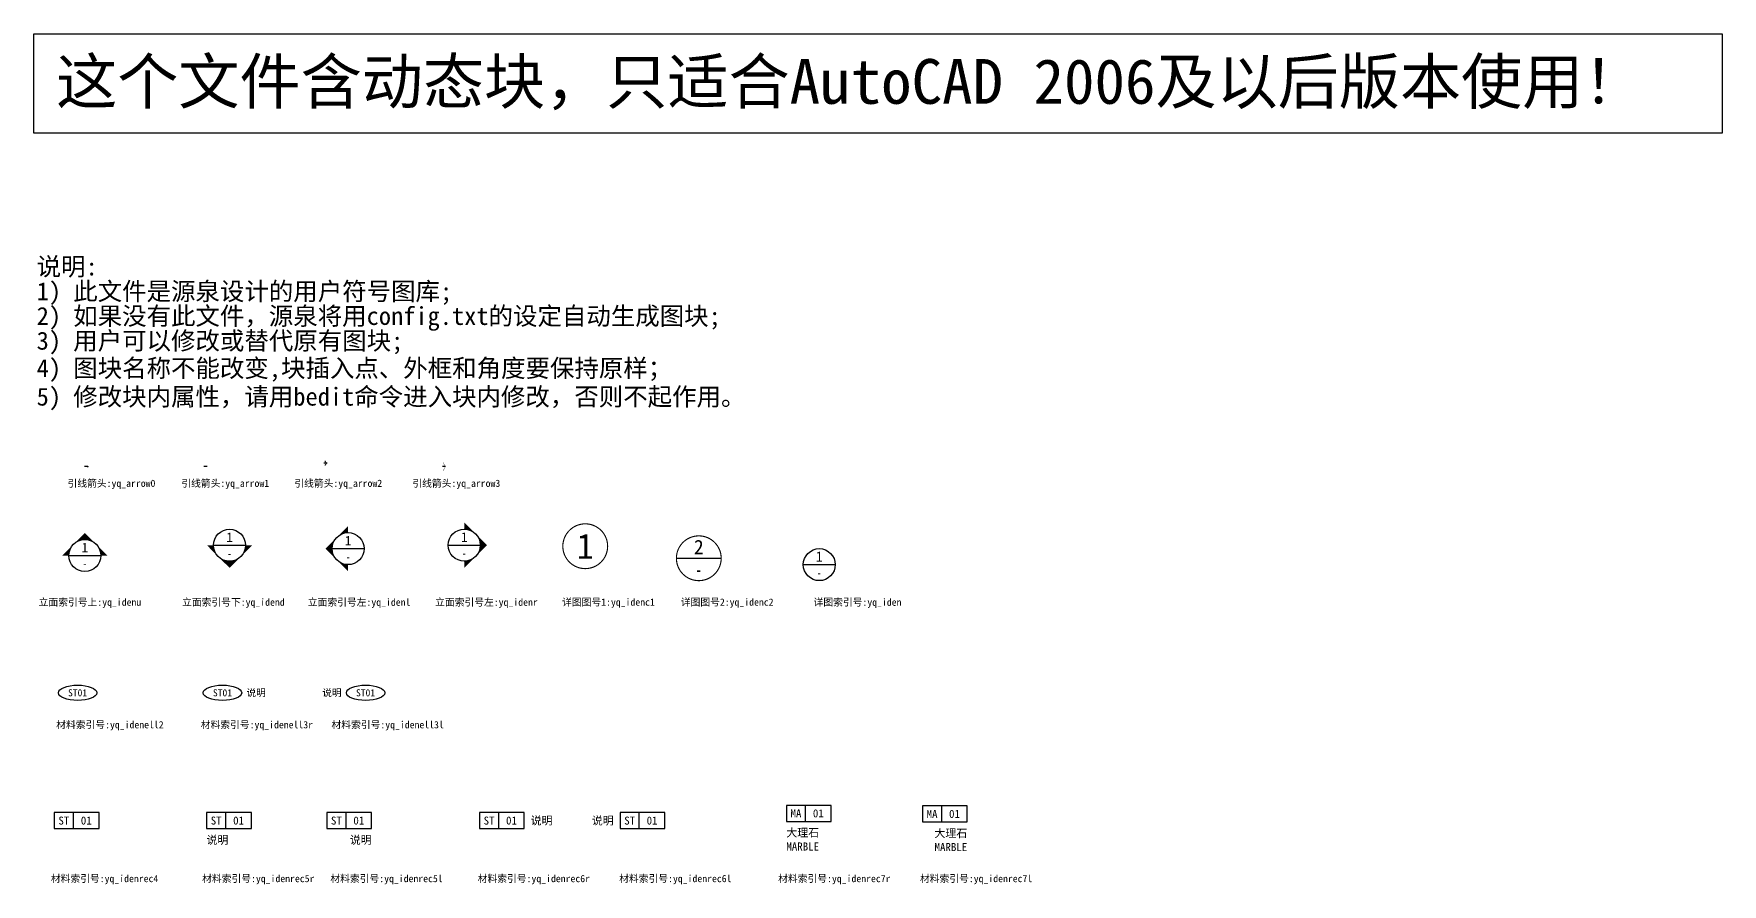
# Model space of a CAD drawing. Header units: millimetres. Extents: x -68 to 459, y -392 to 184.
# Drawn here: x -68 to 459, y -81 to 184 of the extents above; entities that cross this region are included whole.
import ezdxf
from ezdxf.enums import TextEntityAlignment as Align

# ---------------------------------------------------------------- set-up
doc = ezdxf.new("R2010")
doc.units = ezdxf.units.MM
doc.set_wipeout_variables(frame=1)
doc.styles.add('CCD', font='simhei.ttf')
doc.styles.get("Standard").update_dxf_attribs({"font": ''})
doc.styles.add('YQ_IDEN', font='')
doc.styles.add('YQ_TEXT', font='simhei.ttf')
doc.styles.add('黑体', font='simhei.ttf', dxfattribs={"width": 0.7})
doc.styles.get('Standard').set_extended_font_data('SimSun')
doc.styles.get('YQ_IDEN').set_extended_font_data('SimSun')

# ---------------------------------------------------------------- blocks, each defined once
blk = doc.blocks.new('yq_idenc1')
at = {"const_width": 0.025}
blk.add_lwpolyline([(-0.5, 0, 1), (0.5, 0, 1)], format="xyb", close=True, dxfattribs=at)
at = {"style": 'YQ_IDEN'}
blk.add_attdef('IndexNO', text='', height=0.56, dxfattribs=at).set_placement((0, 0), align=Align.MIDDLE)
blk = doc.blocks.new('yq_idenc2')
blk.add_line((-0.5, 0), (0.5, 0))
at = {"const_width": 0.025}
blk.add_lwpolyline([(-0.5, 0, 1), (0.5, 0, 1)], format="xyb", close=True, dxfattribs=at)
at = {"style": 'YQ_IDEN'}
blk.add_attdef('IndexNO', text='', height=0.3, dxfattribs=at).set_placement((0, 0.25), align=Align.MIDDLE)
at = {"style": 'YQ_IDEN', "width": 0.6}
blk.add_attdef('DrawingNO', text='', height=0.3, dxfattribs=at).set_placement((0, -0.25), align=Align.MIDDLE)
blk = doc.blocks.new('yq_iden')
blk.add_wipeout([(0.5, 0), (0.5, 0.014), (0.499, 0.028), (0.498, 0.042), (0.497, 0.056), (0.495, 0.07), (0.493, 0.084), (0.49, 0.098), (0.487, 0.112), (0.484, 0.125), (0.48, 0.139), (0.476, 0.152), (0.472, 0.166), (0.467, 0.179), (0.462, 0.192), (0.456, 0.205), (0.45, 0.218), (0.444, 0.23), (0.437, 0.243), (0.43, 0.255), (0.423, 0.267), (0.415, 0.279), (0.407, 0.29), (0.399, 0.302), (0.39, 0.313), (0.381, 0.324), (0.372, 0.334), (0.362, 0.345), (0.352, 0.355), (0.342, 0.365), (0.332, 0.374), (0.321, 0.383), (0.31, 0.392), (0.299, 0.401), (0.288, 0.409), (0.276, 0.417), (0.264, 0.425), (0.252, 0.432), (0.24, 0.439), (0.227, 0.445), (0.215, 0.452), (0.202, 0.457), (0.189, 0.463), (0.176, 0.468), (0.163, 0.473), (0.149, 0.477), (0.136, 0.481), (0.122, 0.485), (0.108, 0.488), (0.095, 0.491), (0.081, 0.493), (0.067, 0.496), (0.053, 0.497), (0.039, 0.498), (0.025, 0.499), (0.011, 0.5), (-0.004, 0.5), (-0.018, 0.5), (-0.032, 0.499), (-0.046, 0.498), (-0.06, 0.496), (-0.074, 0.495), (-0.088, 0.492), (-0.101, 0.49), (-0.115, 0.487), (-0.129, 0.483), (-0.142, 0.479), (-0.156, 0.475), (-0.169, 0.471), (-0.182, 0.466), (-0.195, 0.46), (-0.208, 0.455), (-0.221, 0.449), (-0.234, 0.442), (-0.246, 0.435), (-0.258, 0.428), (-0.27, 0.421), (-0.282, 0.413), (-0.293, 0.405), (-0.305, 0.396), (-0.316, 0.388), (-0.326, 0.379), (-0.337, 0.369), (-0.347, 0.36), (-0.357, 0.35), (-0.367, 0.34), (-0.376, 0.329), (-0.386, 0.318), (-0.394, 0.307), (-0.403, 0.296), (-0.411, 0.285), (-0.419, 0.273), (-0.426, 0.261), (-0.434, 0.249), (-0.44, 0.237), (-0.447, 0.224), (-0.453, 0.211), (-0.459, 0.199), (-0.464, 0.186), (-0.469, 0.172), (-0.474, 0.159), (-0.478, 0.146), (-0.482, 0.132), (-0.486, 0.119), (-0.489, 0.105), (-0.492, 0.091), (-0.494, 0.077), (-0.496, 0.063), (-0.498, 0.049), (-0.499, 0.035), (-0.5, 0.021), (-0.5, 0.007), (-0.5, -0.007), (-0.5, -0.021), (-0.499, -0.035), (-0.498, -0.049), (-0.496, -0.063), (-0.494, -0.077), (-0.492, -0.091), (-0.489, -0.105), (-0.486, -0.119), (-0.482, -0.132), (-0.478, -0.146), (-0.474, -0.159), (-0.469, -0.172), (-0.464, -0.186), (-0.459, -0.199), (-0.453, -0.211), (-0.447, -0.224), (-0.44, -0.237), (-0.434, -0.249), (-0.426, -0.261), (-0.419, -0.273), (-0.411, -0.285), (-0.403, -0.296), (-0.394, -0.307), (-0.386, -0.318), (-0.376, -0.329), (-0.367, -0.34), (-0.357, -0.35), (-0.347, -0.36), (-0.337, -0.369), (-0.326, -0.379), (-0.316, -0.388), (-0.305, -0.396), (-0.293, -0.405), (-0.282, -0.413), (-0.27, -0.421), (-0.258, -0.428), (-0.246, -0.435), (-0.234, -0.442), (-0.221, -0.449), (-0.208, -0.455), (-0.195, -0.46), (-0.182, -0.466), (-0.169, -0.471), (-0.156, -0.475), (-0.142, -0.479), (-0.129, -0.483), (-0.115, -0.487), (-0.101, -0.49), (-0.088, -0.492), (-0.074, -0.495), (-0.06, -0.496), (-0.046, -0.498), (-0.032, -0.499), (-0.018, -0.5), (-0.004, -0.5), (0.011, -0.5), (0.025, -0.499), (0.039, -0.498), (0.053, -0.497), (0.067, -0.496), (0.081, -0.493), (0.095, -0.491), (0.108, -0.488), (0.122, -0.485), (0.136, -0.481), (0.149, -0.477), (0.163, -0.473), (0.176, -0.468), (0.189, -0.463), (0.202, -0.457), (0.215, -0.452), (0.227, -0.445), (0.24, -0.439), (0.252, -0.432), (0.264, -0.425), (0.276, -0.417), (0.288, -0.409), (0.299, -0.401), (0.31, -0.392), (0.321, -0.383), (0.332, -0.374), (0.342, -0.365), (0.352, -0.355), (0.362, -0.345), (0.372, -0.334), (0.381, -0.324), (0.39, -0.313), (0.399, -0.302), (0.407, -0.29), (0.415, -0.279), (0.423, -0.267), (0.43, -0.255), (0.437, -0.243), (0.444, -0.23), (0.45, -0.218), (0.456, -0.205), (0.462, -0.192), (0.467, -0.179), (0.472, -0.166), (0.476, -0.152), (0.48, -0.139), (0.484, -0.125), (0.487, -0.112), (0.49, -0.098), (0.493, -0.084), (0.495, -0.07), (0.497, -0.056), (0.498, -0.042), (0.499, -0.028), (0.5, -0.014)])
blk.add_line((-0.5, 0), (0.5, 0))
blk.add_circle((0, 0), 0.5)
at = {"style": 'YQ_IDEN'}
blk.add_attdef('IndexNO', text='', height=0.3, dxfattribs=at).set_placement((0, 0.25), align=Align.MIDDLE)
at = {"style": 'YQ_IDEN', "width": 0.6}
blk.add_attdef('DrawingNO', text='', height=0.3, dxfattribs=at).set_placement((0, -0.25), align=Align.MIDDLE)
blk = doc.blocks.new('*U45')
blk.add_wipeout([(0.5, 0), (0.5, 0.014), (0.499, 0.028), (0.498, 0.042), (0.497, 0.056), (0.495, 0.07), (0.493, 0.084), (0.49, 0.098), (0.487, 0.112), (0.484, 0.125), (0.48, 0.139), (0.476, 0.152), (0.472, 0.166), (0.467, 0.179), (0.462, 0.192), (0.456, 0.205), (0.45, 0.218), (0.444, 0.23), (0.437, 0.243), (0.43, 0.255), (0.423, 0.267), (0.415, 0.279), (0.407, 0.29), (0.399, 0.302), (0.39, 0.313), (0.381, 0.324), (0.372, 0.334), (0.362, 0.345), (0.352, 0.355), (0.342, 0.365), (0.332, 0.374), (0.321, 0.383), (0.31, 0.392), (0.299, 0.401), (0.288, 0.409), (0.276, 0.417), (0.264, 0.425), (0.252, 0.432), (0.24, 0.439), (0.227, 0.445), (0.215, 0.452), (0.202, 0.457), (0.189, 0.463), (0.176, 0.468), (0.163, 0.473), (0.149, 0.477), (0.136, 0.481), (0.122, 0.485), (0.108, 0.488), (0.095, 0.491), (0.081, 0.493), (0.067, 0.496), (0.053, 0.497), (0.039, 0.498), (0.025, 0.499), (0.011, 0.5), (-0.004, 0.5), (-0.018, 0.5), (-0.032, 0.499), (-0.046, 0.498), (-0.06, 0.496), (-0.074, 0.495), (-0.088, 0.492), (-0.101, 0.49), (-0.115, 0.487), (-0.129, 0.483), (-0.142, 0.479), (-0.156, 0.475), (-0.169, 0.471), (-0.182, 0.466), (-0.195, 0.46), (-0.208, 0.455), (-0.221, 0.449), (-0.234, 0.442), (-0.246, 0.435), (-0.258, 0.428), (-0.27, 0.421), (-0.282, 0.413), (-0.293, 0.405), (-0.305, 0.396), (-0.316, 0.388), (-0.326, 0.379), (-0.337, 0.369), (-0.347, 0.36), (-0.357, 0.35), (-0.367, 0.34), (-0.376, 0.329), (-0.386, 0.318), (-0.394, 0.307), (-0.403, 0.296), (-0.411, 0.285), (-0.419, 0.273), (-0.426, 0.261), (-0.434, 0.249), (-0.44, 0.237), (-0.447, 0.224), (-0.453, 0.211), (-0.459, 0.199), (-0.464, 0.186), (-0.469, 0.172), (-0.474, 0.159), (-0.478, 0.146), (-0.482, 0.132), (-0.486, 0.119), (-0.489, 0.105), (-0.492, 0.091), (-0.494, 0.077), (-0.496, 0.063), (-0.498, 0.049), (-0.499, 0.035), (-0.5, 0.021), (-0.5, 0.007), (-0.5, -0.007), (-0.5, -0.021), (-0.499, -0.035), (-0.498, -0.049), (-0.496, -0.063), (-0.494, -0.077), (-0.492, -0.091), (-0.489, -0.105), (-0.486, -0.119), (-0.482, -0.132), (-0.478, -0.146), (-0.474, -0.159), (-0.469, -0.172), (-0.464, -0.186), (-0.459, -0.199), (-0.453, -0.211), (-0.447, -0.224), (-0.44, -0.237), (-0.434, -0.249), (-0.426, -0.261), (-0.419, -0.273), (-0.411, -0.285), (-0.403, -0.296), (-0.394, -0.307), (-0.386, -0.318), (-0.376, -0.329), (-0.367, -0.34), (-0.357, -0.35), (-0.347, -0.36), (-0.337, -0.369), (-0.326, -0.379), (-0.316, -0.388), (-0.305, -0.396), (-0.293, -0.405), (-0.282, -0.413), (-0.27, -0.421), (-0.258, -0.428), (-0.246, -0.435), (-0.234, -0.442), (-0.221, -0.449), (-0.208, -0.455), (-0.195, -0.46), (-0.182, -0.466), (-0.169, -0.471), (-0.156, -0.475), (-0.142, -0.479), (-0.129, -0.483), (-0.115, -0.487), (-0.101, -0.49), (-0.088, -0.492), (-0.074, -0.495), (-0.06, -0.496), (-0.046, -0.498), (-0.032, -0.499), (-0.018, -0.5), (-0.004, -0.5), (0.011, -0.5), (0.025, -0.499), (0.039, -0.498), (0.053, -0.497), (0.067, -0.496), (0.081, -0.493), (0.095, -0.491), (0.108, -0.488), (0.122, -0.485), (0.136, -0.481), (0.149, -0.477), (0.163, -0.473), (0.176, -0.468), (0.189, -0.463), (0.202, -0.457), (0.215, -0.452), (0.227, -0.445), (0.24, -0.439), (0.252, -0.432), (0.264, -0.425), (0.276, -0.417), (0.288, -0.409), (0.299, -0.401), (0.31, -0.392), (0.321, -0.383), (0.332, -0.374), (0.342, -0.365), (0.352, -0.355), (0.362, -0.345), (0.372, -0.334), (0.381, -0.324), (0.39, -0.313), (0.399, -0.302), (0.407, -0.29), (0.415, -0.279), (0.423, -0.267), (0.43, -0.255), (0.437, -0.243), (0.444, -0.23), (0.45, -0.218), (0.456, -0.205), (0.462, -0.192), (0.467, -0.179), (0.472, -0.166), (0.476, -0.152), (0.48, -0.139), (0.484, -0.125), (0.487, -0.112), (0.49, -0.098), (0.493, -0.084), (0.495, -0.07), (0.497, -0.056), (0.498, -0.042), (0.499, -0.028), (0.5, -0.014)])
blk.add_line((-0.5, 0), (0.5, 0))
blk.add_circle((0, 0), 0.5)
for points in [[(-0.354, 0.354), (-0.191, 0.462), (0, 0.707), (0, 0.5)], [(0.354, 0.354), (0.191, 0.462), (0, 0.707), (0, 0.5)], [(-0.354, 0.354), (-0.462, 0.191), (-0.707, 0), (-0.5, 0)], [(0.354, 0.354), (0.462, 0.191), (0.707, 0), (0.5, 0)]]:
    blk.add_solid(points)
at = {"style": 'YQ_IDEN'}
blk.add_attdef('IndexNO', text='', height=0.3, dxfattribs=at).set_placement((0, 0.25), align=Align.MIDDLE)
at = {"style": 'YQ_IDEN', "width": 0.6}
blk.add_attdef('DrawingNO', text='', height=0.3, dxfattribs=at).set_placement((0, -0.25), align=Align.MIDDLE)
blk = doc.blocks.new('yq_idenell2')
blk.add_ellipse((0, 0), major_axis=(0.6, 0), ratio=0.4)
at = {"style": '黑体', "width": 0.7}
blk.add_attdef('Designation', text='', height=0.22, dxfattribs=at).set_placement((0, 0), align=Align.MIDDLE)
blk = doc.blocks.new('yq_idenell3r')
blk.add_ellipse((0, 0), major_axis=(0.6, 0), ratio=0.4)
at = {"style": 'CCD'}
blk.add_attdef('Designation', text='', height=0.22, dxfattribs=at).set_placement((0, 0), align=Align.MIDDLE)
blk.add_attdef('Comment', text='', height=0.22, dxfattribs=at).set_placement((0.75, 0), align=Align.MIDDLE_LEFT)
blk = doc.blocks.new('yq_idenrec4')
blk.add_line((-0.071, -0.179), (-0.071, 0.179))
blk.add_lwpolyline([(-0.5, -0.179), (0.5, -0.179), (0.5, 0.179), (-0.5, 0.179)], close=True)
at = {"style": 'CCD'}
for tag, p in [('Material', (-0.286, 0)), ('Designation', (0.214, 0))]:
    blk.add_attdef(tag, text='', height=0.179, dxfattribs=at).set_placement(p, align=Align.MIDDLE)
blk = doc.blocks.new('yq_idenrec5r')
blk.add_line((-0.071, -0.179), (-0.071, 0.179))
blk.add_lwpolyline([(-0.5, -0.179), (0.5, -0.179), (0.5, 0.179), (-0.5, 0.179)], close=True)
at = {"style": 'CCD'}
for tag, p in [('Material', (-0.286, 0)), ('Designation', (0.214, 0))]:
    blk.add_attdef(tag, text='', height=0.179, dxfattribs=at).set_placement(p, align=Align.MIDDLE)
blk.add_attdef('Comment', (-0.5, -0.521), '', height=0.179, dxfattribs=at)
blk = doc.blocks.new('yq_idenrec6r')
blk.add_line((-0.071, -0.179), (-0.071, 0.179))
blk.add_lwpolyline([(-0.5, -0.179), (0.5, -0.179), (0.5, 0.179), (-0.5, 0.179)], close=True)
at = {"style": 'CCD'}
for tag, p in [('Material', (-0.286, 0)), ('Designation', (0.214, 0))]:
    blk.add_attdef(tag, text='', height=0.179, dxfattribs=at).set_placement(p, align=Align.MIDDLE)
blk.add_attdef('Comment', text='', height=0.179, dxfattribs=at).set_placement((0.643, 0), align=Align.MIDDLE_LEFT)
blk = doc.blocks.new('yq_idenell3l')
blk.add_ellipse((0, 0), major_axis=(0.6, 0), ratio=0.4)
at = {"style": 'CCD'}
blk.add_attdef('Comment', text='', height=0.22, dxfattribs=at).set_placement((-0.75, 0), align=Align.MIDDLE_RIGHT)
blk.add_attdef('Designation', text='', height=0.22, dxfattribs=at).set_placement((0, 0), align=Align.MIDDLE)
blk = doc.blocks.new('yq_idenrec5l')
blk.add_line((-0.071, -0.179), (-0.071, 0.179))
blk.add_lwpolyline([(-0.5, -0.179), (0.5, -0.179), (0.5, 0.179), (-0.5, 0.179)], close=True)
at = {"style": 'CCD'}
for tag, p in [('Material', (-0.286, 0)), ('Designation', (0.214, 0))]:
    blk.add_attdef(tag, text='', height=0.179, dxfattribs=at).set_placement(p, align=Align.MIDDLE)
blk.add_attdef('Comment', text='', height=0.179, dxfattribs=at).set_placement((0.5, -0.521), align=Align.RIGHT)
blk = doc.blocks.new('yq_idenrec6l')
blk.add_line((-0.071, -0.179), (-0.071, 0.179))
blk.add_lwpolyline([(-0.5, -0.179), (0.5, -0.179), (0.5, 0.179), (-0.5, 0.179)], close=True)
at = {"style": 'CCD'}
blk.add_attdef('Comment', text='', height=0.179, dxfattribs=at).set_placement((-0.643, 0), align=Align.MIDDLE_RIGHT)
for tag, p in [('Material', (-0.286, 0)), ('Designation', (0.214, 0))]:
    blk.add_attdef(tag, text='', height=0.179, dxfattribs=at).set_placement(p, align=Align.MIDDLE)
blk = doc.blocks.new('yq_idenrec7r')
blk.add_line((-0.071, -0.179), (-0.071, 0.179))
blk.add_lwpolyline([(-0.5, -0.179), (0.5, -0.179), (0.5, 0.179), (-0.5, 0.179)], close=True)
at = {"style": 'YQ_TEXT'}
for tag, p in [('Material', (-0.286, 0)), ('Designation', (0.214, 0))]:
    blk.add_attdef(tag, text='', height=0.179, dxfattribs=at).set_placement(p, align=Align.MIDDLE)
for tag, p in [('Comment', (-0.5, -0.521)), ('Comment2', (-0.5, -0.829))]:
    blk.add_attdef(tag, p, '', height=0.179, dxfattribs=at)
blk = doc.blocks.new('yq_idenrec7l')
blk.add_line((-0.071, -0.179), (-0.071, 0.179))
blk.add_lwpolyline([(-0.5, -0.179), (0.5, -0.179), (0.5, 0.179), (-0.5, 0.179)], close=True)
at = {"style": 'YQ_TEXT'}
for tag, p in [('Material', (-0.286, 0)), ('Designation', (0.214, 0))]:
    blk.add_attdef(tag, text='', height=0.179, dxfattribs=at).set_placement(p, align=Align.MIDDLE)
for tag, p in [('Comment', (0.5, -0.521)), ('Comment2', (0.5, -0.829))]:
    blk.add_attdef(tag, text='', height=0.179, dxfattribs=at).set_placement(p, align=Align.RIGHT)
blk = doc.blocks.new('yq_arrow0')
blk.add_line((0, 0), (-1, 0))
at = {"const_width": 0.25}
blk.add_lwpolyline([(-0.125, 0, 1), (0.125, 0, 1)], format="xyb", close=True, dxfattribs=at)
blk = doc.blocks.new('yq_arrow1')
blk.add_line((0, 0), (-1, 0))
blk.add_lwpolyline([(0, 0, 0, 0.333, 0), (-1, 0, 0, 0, 0)], format="xyseb")
blk = doc.blocks.new('yq_arrow3')
blk.add_line((-0.06, 0), (-1, 0))
at = {"const_width": 0.1}
blk.add_lwpolyline([(-0.81, -1.3), (-0.06, 0), (-0.81, 1.3)], dxfattribs=at)
blk = doc.blocks.new('yq_arrow2')
at = {"linetype": 'ByBlock'}
blk.add_line((0, 0), (-1, 0), dxfattribs=at)
for points in [[(-0.86, 0.67), (-0.6, 0.85), (-0.24, 0), (0, 0)], [(-0.86, -0.67), (-0.6, -0.85), (-0.24, 0), (0, 0)]]:
    blk.add_solid(points, dxfattribs=at)
blk = doc.blocks.new('*U46')
blk.add_wipeout([(0.5, 0), (0.5, 0.014), (0.499, 0.028), (0.498, 0.042), (0.497, 0.056), (0.495, 0.07), (0.493, 0.084), (0.49, 0.098), (0.487, 0.112), (0.484, 0.125), (0.48, 0.139), (0.476, 0.152), (0.472, 0.166), (0.467, 0.179), (0.462, 0.192), (0.456, 0.205), (0.45, 0.218), (0.444, 0.23), (0.437, 0.243), (0.43, 0.255), (0.423, 0.267), (0.415, 0.279), (0.407, 0.29), (0.399, 0.302), (0.39, 0.313), (0.381, 0.324), (0.372, 0.334), (0.362, 0.345), (0.352, 0.355), (0.342, 0.365), (0.332, 0.374), (0.321, 0.383), (0.31, 0.392), (0.299, 0.401), (0.288, 0.409), (0.276, 0.417), (0.264, 0.425), (0.252, 0.432), (0.24, 0.439), (0.227, 0.445), (0.215, 0.452), (0.202, 0.457), (0.189, 0.463), (0.176, 0.468), (0.163, 0.473), (0.149, 0.477), (0.136, 0.481), (0.122, 0.485), (0.108, 0.488), (0.095, 0.491), (0.081, 0.493), (0.067, 0.496), (0.053, 0.497), (0.039, 0.498), (0.025, 0.499), (0.011, 0.5), (-0.004, 0.5), (-0.018, 0.5), (-0.032, 0.499), (-0.046, 0.498), (-0.06, 0.496), (-0.074, 0.495), (-0.088, 0.492), (-0.101, 0.49), (-0.115, 0.487), (-0.129, 0.483), (-0.142, 0.479), (-0.156, 0.475), (-0.169, 0.471), (-0.182, 0.466), (-0.195, 0.46), (-0.208, 0.455), (-0.221, 0.449), (-0.234, 0.442), (-0.246, 0.435), (-0.258, 0.428), (-0.27, 0.421), (-0.282, 0.413), (-0.293, 0.405), (-0.305, 0.396), (-0.316, 0.388), (-0.326, 0.379), (-0.337, 0.369), (-0.347, 0.36), (-0.357, 0.35), (-0.367, 0.34), (-0.376, 0.329), (-0.386, 0.318), (-0.394, 0.307), (-0.403, 0.296), (-0.411, 0.285), (-0.419, 0.273), (-0.426, 0.261), (-0.434, 0.249), (-0.44, 0.237), (-0.447, 0.224), (-0.453, 0.211), (-0.459, 0.199), (-0.464, 0.186), (-0.469, 0.172), (-0.474, 0.159), (-0.478, 0.146), (-0.482, 0.132), (-0.486, 0.119), (-0.489, 0.105), (-0.492, 0.091), (-0.494, 0.077), (-0.496, 0.063), (-0.498, 0.049), (-0.499, 0.035), (-0.5, 0.021), (-0.5, 0.007), (-0.5, -0.007), (-0.5, -0.021), (-0.499, -0.035), (-0.498, -0.049), (-0.496, -0.063), (-0.494, -0.077), (-0.492, -0.091), (-0.489, -0.105), (-0.486, -0.119), (-0.482, -0.132), (-0.478, -0.146), (-0.474, -0.159), (-0.469, -0.172), (-0.464, -0.186), (-0.459, -0.199), (-0.453, -0.211), (-0.447, -0.224), (-0.44, -0.237), (-0.434, -0.249), (-0.426, -0.261), (-0.419, -0.273), (-0.411, -0.285), (-0.403, -0.296), (-0.394, -0.307), (-0.386, -0.318), (-0.376, -0.329), (-0.367, -0.34), (-0.357, -0.35), (-0.347, -0.36), (-0.337, -0.369), (-0.326, -0.379), (-0.316, -0.388), (-0.305, -0.396), (-0.293, -0.405), (-0.282, -0.413), (-0.27, -0.421), (-0.258, -0.428), (-0.246, -0.435), (-0.234, -0.442), (-0.221, -0.449), (-0.208, -0.455), (-0.195, -0.46), (-0.182, -0.466), (-0.169, -0.471), (-0.156, -0.475), (-0.142, -0.479), (-0.129, -0.483), (-0.115, -0.487), (-0.101, -0.49), (-0.088, -0.492), (-0.074, -0.495), (-0.06, -0.496), (-0.046, -0.498), (-0.032, -0.499), (-0.018, -0.5), (-0.004, -0.5), (0.011, -0.5), (0.025, -0.499), (0.039, -0.498), (0.053, -0.497), (0.067, -0.496), (0.081, -0.493), (0.095, -0.491), (0.108, -0.488), (0.122, -0.485), (0.136, -0.481), (0.149, -0.477), (0.163, -0.473), (0.176, -0.468), (0.189, -0.463), (0.202, -0.457), (0.215, -0.452), (0.227, -0.445), (0.24, -0.439), (0.252, -0.432), (0.264, -0.425), (0.276, -0.417), (0.288, -0.409), (0.299, -0.401), (0.31, -0.392), (0.321, -0.383), (0.332, -0.374), (0.342, -0.365), (0.352, -0.355), (0.362, -0.345), (0.372, -0.334), (0.381, -0.324), (0.39, -0.313), (0.399, -0.302), (0.407, -0.29), (0.415, -0.279), (0.423, -0.267), (0.43, -0.255), (0.437, -0.243), (0.444, -0.23), (0.45, -0.218), (0.456, -0.205), (0.462, -0.192), (0.467, -0.179), (0.472, -0.166), (0.476, -0.152), (0.48, -0.139), (0.484, -0.125), (0.487, -0.112), (0.49, -0.098), (0.493, -0.084), (0.495, -0.07), (0.497, -0.056), (0.498, -0.042), (0.499, -0.028), (0.5, -0.014)])
blk.add_line((-0.5, 0), (0.5, 0))
blk.add_circle((0, 0), 0.5)
for points in [[(-0.354, -0.354), (-0.462, -0.191), (-0.707, 0), (-0.5, 0)], [(0.354, -0.354), (0.462, -0.191), (0.707, 0), (0.5, 0)], [(-0.354, -0.354), (-0.191, -0.462), (0, -0.707), (0, -0.5)], [(0.354, -0.354), (0.191, -0.462), (0, -0.707), (0, -0.5)]]:
    blk.add_solid(points)
at = {"style": 'YQ_IDEN'}
blk.add_attdef('IndexNO', text='', height=0.3, dxfattribs=at).set_placement((0, 0.25), align=Align.MIDDLE)
at = {"style": 'YQ_IDEN', "width": 0.6}
blk.add_attdef('DrawingNO', text='', height=0.3, dxfattribs=at).set_placement((0, -0.25), align=Align.MIDDLE)
blk = doc.blocks.new('*U47')
blk.add_wipeout([(0.5, 0), (0.5, 0.014), (0.499, 0.028), (0.498, 0.042), (0.497, 0.056), (0.495, 0.07), (0.493, 0.084), (0.49, 0.098), (0.487, 0.112), (0.484, 0.125), (0.48, 0.139), (0.476, 0.152), (0.472, 0.166), (0.467, 0.179), (0.462, 0.192), (0.456, 0.205), (0.45, 0.218), (0.444, 0.23), (0.437, 0.243), (0.43, 0.255), (0.423, 0.267), (0.415, 0.279), (0.407, 0.29), (0.399, 0.302), (0.39, 0.313), (0.381, 0.324), (0.372, 0.334), (0.362, 0.345), (0.352, 0.355), (0.342, 0.365), (0.332, 0.374), (0.321, 0.383), (0.31, 0.392), (0.299, 0.401), (0.288, 0.409), (0.276, 0.417), (0.264, 0.425), (0.252, 0.432), (0.24, 0.439), (0.227, 0.445), (0.215, 0.452), (0.202, 0.457), (0.189, 0.463), (0.176, 0.468), (0.163, 0.473), (0.149, 0.477), (0.136, 0.481), (0.122, 0.485), (0.108, 0.488), (0.095, 0.491), (0.081, 0.493), (0.067, 0.496), (0.053, 0.497), (0.039, 0.498), (0.025, 0.499), (0.011, 0.5), (-0.004, 0.5), (-0.018, 0.5), (-0.032, 0.499), (-0.046, 0.498), (-0.06, 0.496), (-0.074, 0.495), (-0.088, 0.492), (-0.101, 0.49), (-0.115, 0.487), (-0.129, 0.483), (-0.142, 0.479), (-0.156, 0.475), (-0.169, 0.471), (-0.182, 0.466), (-0.195, 0.46), (-0.208, 0.455), (-0.221, 0.449), (-0.234, 0.442), (-0.246, 0.435), (-0.258, 0.428), (-0.27, 0.421), (-0.282, 0.413), (-0.293, 0.405), (-0.305, 0.396), (-0.316, 0.388), (-0.326, 0.379), (-0.337, 0.369), (-0.347, 0.36), (-0.357, 0.35), (-0.367, 0.34), (-0.376, 0.329), (-0.386, 0.318), (-0.394, 0.307), (-0.403, 0.296), (-0.411, 0.285), (-0.419, 0.273), (-0.426, 0.261), (-0.434, 0.249), (-0.44, 0.237), (-0.447, 0.224), (-0.453, 0.211), (-0.459, 0.199), (-0.464, 0.186), (-0.469, 0.172), (-0.474, 0.159), (-0.478, 0.146), (-0.482, 0.132), (-0.486, 0.119), (-0.489, 0.105), (-0.492, 0.091), (-0.494, 0.077), (-0.496, 0.063), (-0.498, 0.049), (-0.499, 0.035), (-0.5, 0.021), (-0.5, 0.007), (-0.5, -0.007), (-0.5, -0.021), (-0.499, -0.035), (-0.498, -0.049), (-0.496, -0.063), (-0.494, -0.077), (-0.492, -0.091), (-0.489, -0.105), (-0.486, -0.119), (-0.482, -0.132), (-0.478, -0.146), (-0.474, -0.159), (-0.469, -0.172), (-0.464, -0.186), (-0.459, -0.199), (-0.453, -0.211), (-0.447, -0.224), (-0.44, -0.237), (-0.434, -0.249), (-0.426, -0.261), (-0.419, -0.273), (-0.411, -0.285), (-0.403, -0.296), (-0.394, -0.307), (-0.386, -0.318), (-0.376, -0.329), (-0.367, -0.34), (-0.357, -0.35), (-0.347, -0.36), (-0.337, -0.369), (-0.326, -0.379), (-0.316, -0.388), (-0.305, -0.396), (-0.293, -0.405), (-0.282, -0.413), (-0.27, -0.421), (-0.258, -0.428), (-0.246, -0.435), (-0.234, -0.442), (-0.221, -0.449), (-0.208, -0.455), (-0.195, -0.46), (-0.182, -0.466), (-0.169, -0.471), (-0.156, -0.475), (-0.142, -0.479), (-0.129, -0.483), (-0.115, -0.487), (-0.101, -0.49), (-0.088, -0.492), (-0.074, -0.495), (-0.06, -0.496), (-0.046, -0.498), (-0.032, -0.499), (-0.018, -0.5), (-0.004, -0.5), (0.011, -0.5), (0.025, -0.499), (0.039, -0.498), (0.053, -0.497), (0.067, -0.496), (0.081, -0.493), (0.095, -0.491), (0.108, -0.488), (0.122, -0.485), (0.136, -0.481), (0.149, -0.477), (0.163, -0.473), (0.176, -0.468), (0.189, -0.463), (0.202, -0.457), (0.215, -0.452), (0.227, -0.445), (0.24, -0.439), (0.252, -0.432), (0.264, -0.425), (0.276, -0.417), (0.288, -0.409), (0.299, -0.401), (0.31, -0.392), (0.321, -0.383), (0.332, -0.374), (0.342, -0.365), (0.352, -0.355), (0.362, -0.345), (0.372, -0.334), (0.381, -0.324), (0.39, -0.313), (0.399, -0.302), (0.407, -0.29), (0.415, -0.279), (0.423, -0.267), (0.43, -0.255), (0.437, -0.243), (0.444, -0.23), (0.45, -0.218), (0.456, -0.205), (0.462, -0.192), (0.467, -0.179), (0.472, -0.166), (0.476, -0.152), (0.48, -0.139), (0.484, -0.125), (0.487, -0.112), (0.49, -0.098), (0.493, -0.084), (0.495, -0.07), (0.497, -0.056), (0.498, -0.042), (0.499, -0.028), (0.5, -0.014)])
blk.add_line((-0.5, 0), (0.5, 0))
blk.add_circle((0, 0), 0.5)
for points in [[(-0.354, 0.354), (-0.191, 0.462), (0, 0.707), (0, 0.5)], [(-0.354, 0.354), (-0.462, 0.191), (-0.707, 0), (-0.5, 0)], [(-0.354, -0.354), (-0.462, -0.191), (-0.707, 0), (-0.5, 0)], [(-0.354, -0.354), (-0.191, -0.462), (0, -0.707), (0, -0.5)]]:
    blk.add_solid(points)
at = {"style": 'YQ_IDEN'}
blk.add_attdef('IndexNO', text='', height=0.3, dxfattribs=at).set_placement((0, 0.25), align=Align.MIDDLE)
at = {"style": 'YQ_IDEN', "width": 0.6}
blk.add_attdef('DrawingNO', text='', height=0.3, dxfattribs=at).set_placement((0, -0.25), align=Align.MIDDLE)
blk = doc.blocks.new('*U48')
blk.add_wipeout([(0.5, 0), (0.5, 0.014), (0.499, 0.028), (0.498, 0.042), (0.497, 0.056), (0.495, 0.07), (0.493, 0.084), (0.49, 0.098), (0.487, 0.112), (0.484, 0.125), (0.48, 0.139), (0.476, 0.152), (0.472, 0.166), (0.467, 0.179), (0.462, 0.192), (0.456, 0.205), (0.45, 0.218), (0.444, 0.23), (0.437, 0.243), (0.43, 0.255), (0.423, 0.267), (0.415, 0.279), (0.407, 0.29), (0.399, 0.302), (0.39, 0.313), (0.381, 0.324), (0.372, 0.334), (0.362, 0.345), (0.352, 0.355), (0.342, 0.365), (0.332, 0.374), (0.321, 0.383), (0.31, 0.392), (0.299, 0.401), (0.288, 0.409), (0.276, 0.417), (0.264, 0.425), (0.252, 0.432), (0.24, 0.439), (0.227, 0.445), (0.215, 0.452), (0.202, 0.457), (0.189, 0.463), (0.176, 0.468), (0.163, 0.473), (0.149, 0.477), (0.136, 0.481), (0.122, 0.485), (0.108, 0.488), (0.095, 0.491), (0.081, 0.493), (0.067, 0.496), (0.053, 0.497), (0.039, 0.498), (0.025, 0.499), (0.011, 0.5), (-0.004, 0.5), (-0.018, 0.5), (-0.032, 0.499), (-0.046, 0.498), (-0.06, 0.496), (-0.074, 0.495), (-0.088, 0.492), (-0.101, 0.49), (-0.115, 0.487), (-0.129, 0.483), (-0.142, 0.479), (-0.156, 0.475), (-0.169, 0.471), (-0.182, 0.466), (-0.195, 0.46), (-0.208, 0.455), (-0.221, 0.449), (-0.234, 0.442), (-0.246, 0.435), (-0.258, 0.428), (-0.27, 0.421), (-0.282, 0.413), (-0.293, 0.405), (-0.305, 0.396), (-0.316, 0.388), (-0.326, 0.379), (-0.337, 0.369), (-0.347, 0.36), (-0.357, 0.35), (-0.367, 0.34), (-0.376, 0.329), (-0.386, 0.318), (-0.394, 0.307), (-0.403, 0.296), (-0.411, 0.285), (-0.419, 0.273), (-0.426, 0.261), (-0.434, 0.249), (-0.44, 0.237), (-0.447, 0.224), (-0.453, 0.211), (-0.459, 0.199), (-0.464, 0.186), (-0.469, 0.172), (-0.474, 0.159), (-0.478, 0.146), (-0.482, 0.132), (-0.486, 0.119), (-0.489, 0.105), (-0.492, 0.091), (-0.494, 0.077), (-0.496, 0.063), (-0.498, 0.049), (-0.499, 0.035), (-0.5, 0.021), (-0.5, 0.007), (-0.5, -0.007), (-0.5, -0.021), (-0.499, -0.035), (-0.498, -0.049), (-0.496, -0.063), (-0.494, -0.077), (-0.492, -0.091), (-0.489, -0.105), (-0.486, -0.119), (-0.482, -0.132), (-0.478, -0.146), (-0.474, -0.159), (-0.469, -0.172), (-0.464, -0.186), (-0.459, -0.199), (-0.453, -0.211), (-0.447, -0.224), (-0.44, -0.237), (-0.434, -0.249), (-0.426, -0.261), (-0.419, -0.273), (-0.411, -0.285), (-0.403, -0.296), (-0.394, -0.307), (-0.386, -0.318), (-0.376, -0.329), (-0.367, -0.34), (-0.357, -0.35), (-0.347, -0.36), (-0.337, -0.369), (-0.326, -0.379), (-0.316, -0.388), (-0.305, -0.396), (-0.293, -0.405), (-0.282, -0.413), (-0.27, -0.421), (-0.258, -0.428), (-0.246, -0.435), (-0.234, -0.442), (-0.221, -0.449), (-0.208, -0.455), (-0.195, -0.46), (-0.182, -0.466), (-0.169, -0.471), (-0.156, -0.475), (-0.142, -0.479), (-0.129, -0.483), (-0.115, -0.487), (-0.101, -0.49), (-0.088, -0.492), (-0.074, -0.495), (-0.06, -0.496), (-0.046, -0.498), (-0.032, -0.499), (-0.018, -0.5), (-0.004, -0.5), (0.011, -0.5), (0.025, -0.499), (0.039, -0.498), (0.053, -0.497), (0.067, -0.496), (0.081, -0.493), (0.095, -0.491), (0.108, -0.488), (0.122, -0.485), (0.136, -0.481), (0.149, -0.477), (0.163, -0.473), (0.176, -0.468), (0.189, -0.463), (0.202, -0.457), (0.215, -0.452), (0.227, -0.445), (0.24, -0.439), (0.252, -0.432), (0.264, -0.425), (0.276, -0.417), (0.288, -0.409), (0.299, -0.401), (0.31, -0.392), (0.321, -0.383), (0.332, -0.374), (0.342, -0.365), (0.352, -0.355), (0.362, -0.345), (0.372, -0.334), (0.381, -0.324), (0.39, -0.313), (0.399, -0.302), (0.407, -0.29), (0.415, -0.279), (0.423, -0.267), (0.43, -0.255), (0.437, -0.243), (0.444, -0.23), (0.45, -0.218), (0.456, -0.205), (0.462, -0.192), (0.467, -0.179), (0.472, -0.166), (0.476, -0.152), (0.48, -0.139), (0.484, -0.125), (0.487, -0.112), (0.49, -0.098), (0.493, -0.084), (0.495, -0.07), (0.497, -0.056), (0.498, -0.042), (0.499, -0.028), (0.5, -0.014)])
blk.add_line((-0.5, 0), (0.5, 0))
blk.add_circle((0, 0), 0.5)
for points in [[(0.354, 0.354), (0.191, 0.462), (0, 0.707), (0, 0.5)], [(0.354, 0.354), (0.462, 0.191), (0.707, 0), (0.5, 0)], [(0.354, -0.354), (0.462, -0.191), (0.707, 0), (0.5, 0)], [(0.354, -0.354), (0.191, -0.462), (0, -0.707), (0, -0.5)]]:
    blk.add_solid(points)
at = {"style": 'YQ_IDEN'}
blk.add_attdef('IndexNO', text='', height=0.3, dxfattribs=at).set_placement((0, 0.25), align=Align.MIDDLE)
at = {"style": 'YQ_IDEN', "width": 0.6}
blk.add_attdef('DrawingNO', text='', height=0.3, dxfattribs=at).set_placement((0, -0.25), align=Align.MIDDLE)

msp = doc.modelspace()

# ---------------------------------------------------------------- linework, layer by layer
msp.add_lwpolyline([(-68.4, 184.48), (459.09, 184.48), (459.09, 153.46), (-68.4, 153.46)], close=True)

# ---------------------------------------------------------------- block references
for name, p in [('yq_arrow0', (-51.53, 49.2)), ('yq_arrow1', (-14.27, 49.2)), ('yq_arrow2', (23.24, 50.28)), ('yq_arrow3', (60.27, 49.2))]:
    msp.add_blockref(name, p)
for name, p, xscale, yscale, zscale, values in [('*U48', (66.09, 24.68), 10, 10, 10, {'IndexNO': '1', 'DrawingNO': '-'}), ('*U45', (-52.43, 21.41), 10, 10, 10, {'IndexNO': '1', 'DrawingNO': '-'}), ('*U46', (-7.23, 24.63), 10, 10, 10, {'IndexNO': '1', 'DrawingNO': '-'}), ('*U47', (29.79, 23.57), 10, 10, 10, {'IndexNO': '1', 'DrawingNO': '-'}), ('yq_idenc1', (103.88, 24.33), 14, 14, 14, {'IndexNO': '1'}), ('yq_idenrec7r', (173.71, -59.15), 14, 14, 14, {'Material': 'MA', 'Designation': '01', 'Comment': '大理石', 'Comment2': 'MARBLE'}), ('yq_idenrec7l', (216.24, -59.33), 14, 14, 14, {'Material': 'MA', 'Designation': '01', 'Comment': '大理石', 'Comment2': 'MARBLE'})]:
    msp.add_blockref(name, p, dxfattribs=dict(xscale=xscale, yscale=yscale, zscale=zscale)).add_auto_attribs(values)
ref = msp.add_blockref('yq_idenc2', (139.36, 20.57), dxfattribs=dict(xscale=14, yscale=14, zscale=14))
ref.add_attrib('IndexNO', '2', dxfattribs={"height": 4.51, "style": 'YQ_IDEN'}).set_placement((139.36, 24.07), align=Align.MIDDLE)
ref.add_attrib('DrawingNO', '-', dxfattribs={"height": 4.51, "style": 'YQ_IDEN', "width": 0.6}).set_placement((139.36, 17.07), align=Align.MIDDLE)
ref = msp.add_blockref('yq_iden', (177, 18.57), dxfattribs=dict(xscale=10, yscale=10, zscale=10))
ref.add_attrib('IndexNO', '1', dxfattribs={"height": 3.22, "style": 'YQ_IDEN'}).set_placement((177, 21.07), align=Align.MIDDLE)
ref.add_attrib('DrawingNO', '-', dxfattribs={"height": 3.22, "style": 'YQ_IDEN', "width": 0.6}).set_placement((177, 16.07), align=Align.MIDDLE)
ref = msp.add_blockref('yq_idenell2', (-54.71, -21.47), dxfattribs=dict(xscale=10, yscale=10, zscale=10))
ref.add_attrib('Designation', 'ST01', dxfattribs={"height": 2.2, "style": 'YQ_TEXT'}).set_placement((-54.71, -21.47), align=Align.MIDDLE)
ref = msp.add_blockref('yq_idenell3r', (-9.45, -21.47), dxfattribs=dict(xscale=10, yscale=10, zscale=10))
ref.add_attrib('Designation', 'ST01', dxfattribs={"height": 2.2, "style": 'YQ_TEXT'}).set_placement((-9.45, -21.47), align=Align.MIDDLE)
ref.add_attrib('Comment', '说明', dxfattribs={"height": 2.2, "style": 'YQ_TEXT'}).set_placement((-1.95, -21.47), align=Align.MIDDLE_LEFT)
ref = msp.add_blockref('yq_idenell3l', (35.25, -21.47), dxfattribs=dict(xscale=10, yscale=10, zscale=10))
ref.add_attrib('Designation', 'ST01', dxfattribs={"height": 2.2, "style": 'YQ_TEXT'}).set_placement((35.25, -21.47), align=Align.MIDDLE)
ref.add_attrib('Comment', '说明', dxfattribs={"height": 2.2, "style": 'YQ_TEXT'}).set_placement((27.75, -21.47), align=Align.MIDDLE_RIGHT)
ref = msp.add_blockref('yq_idenrec4', (-55, -61.41), dxfattribs=dict(xscale=14, yscale=14, zscale=14))
ref.add_attrib('Material', 'ST', dxfattribs={"height": 2.5, "style": 'YQ_TEXT'}).set_placement((-59, -61.41), align=Align.MIDDLE)
ref.add_attrib('Designation', '01', dxfattribs={"height": 2.5, "style": 'YQ_TEXT'}).set_placement((-52, -61.41), align=Align.MIDDLE)
ref = msp.add_blockref('yq_idenrec5r', (-7.42, -61.41), dxfattribs=dict(xscale=14, yscale=14, zscale=14))
ref.add_attrib('Material', 'ST', dxfattribs={"height": 2.5, "style": 'YQ_TEXT'}).set_placement((-11.42, -61.41), align=Align.MIDDLE)
ref.add_attrib('Designation', '01', dxfattribs={"height": 2.5, "style": 'YQ_TEXT'}).set_placement((-4.42, -61.41), align=Align.MIDDLE)
ref.add_attrib('Comment', '说明', (-14.42, -68.71), dxfattribs={"height": 2.5, "style": 'YQ_TEXT'})
ref = msp.add_blockref('yq_idenrec5l', (30.14, -61.41), dxfattribs=dict(xscale=14, yscale=14, zscale=14))
ref.add_attrib('Material', 'ST', dxfattribs={"height": 2.5, "style": 'YQ_TEXT'}).set_placement((26.14, -61.41), align=Align.MIDDLE)
ref.add_attrib('Designation', '01', dxfattribs={"height": 2.5, "style": 'YQ_TEXT'}).set_placement((33.14, -61.41), align=Align.MIDDLE)
ref.add_attrib('Comment', '说明', dxfattribs={"height": 2.5, "style": 'YQ_TEXT'}).set_placement((37.14, -68.71), align=Align.RIGHT)
ref = msp.add_blockref('yq_idenrec6r', (77.84, -61.41), dxfattribs=dict(xscale=14, yscale=14, zscale=14))
ref.add_attrib('Material', 'ST', dxfattribs={"height": 2.5, "style": 'YQ_TEXT'}).set_placement((73.84, -61.41), align=Align.MIDDLE)
ref.add_attrib('Designation', '01', dxfattribs={"height": 2.5, "style": 'YQ_TEXT'}).set_placement((80.84, -61.41), align=Align.MIDDLE)
ref.add_attrib('Comment', '说明', dxfattribs={"height": 2.5, "style": 'YQ_TEXT'}).set_placement((86.84, -61.41), align=Align.MIDDLE_LEFT)
ref = msp.add_blockref('yq_idenrec6l', (121.77, -61.41), dxfattribs=dict(xscale=14, yscale=14, zscale=14))
ref.add_attrib('Material', 'ST', dxfattribs={"height": 2.5, "style": 'YQ_TEXT'}).set_placement((117.77, -61.41), align=Align.MIDDLE)
ref.add_attrib('Designation', '01', dxfattribs={"height": 2.5, "style": 'YQ_TEXT'}).set_placement((124.77, -61.41), align=Align.MIDDLE)
ref.add_attrib('Comment', '说明', dxfattribs={"height": 2.5, "style": 'YQ_TEXT'}).set_placement((112.77, -61.41), align=Align.MIDDLE_RIGHT)

# ---------------------------------------------------------------- texts
at = {"color": 6}
for s, height, p in [('这个文件含动态块，只适合AutoCAD 2006及以后版本使用！', 14, (-61.41, 162.59)), ('说明:', 5.6, (-67.5, 108.94)), ('1) 此文件是源泉设计的用户符号图库;', 5.6, (-67.5, 101.21)), ('2) 如果没有此文件，源泉将用config.txt的设定自动生成图块;', 5.6, (-67.5, 93.49)), ('3) 用户可以修改或替代原有图块;', 5.6, (-67.5, 85.76)), ('4) 图块名称不能改变,块插入点、外框和角度要保持原样；', 5.6, (-67.5, 77.19)), ('5) 修改块内属性，请用bedit命令进入块内修改，否则不起作用。', 5.6, (-67.5, 68.28))]:
    msp.add_text(s, height=height, dxfattribs=at).set_placement(p)
for s, p in [('引线箭头:yq_arrow0', (-57.86, 45.12)), ('引线箭头:yq_arrow1', (-22.32, 45.12)), ('引线箭头:yq_arrow2', (12.99, 45.12)), ('引线箭头:yq_arrow3', (49.87, 45.12)), ('立面索引号上:yq_idenu', (-66.88, 7.96)), ('立面索引号下:yq_idend', (-22.07, 7.96)), ('立面索引号左:yq_idenl', (17.21, 7.96)), ('立面索引号左:yq_idenr', (56.99, 7.96)), ('详图图号1:yq_idenc1', (96.64, 7.98)), ('详图图号2:yq_idenc2', (133.73, 7.98)), ('详图索引号:yq_iden', (175.21, 7.96)), ('材料索引号:yq_idenell2', (-61.39, -30.33)), ('材料索引号:yq_idenell3r', (-16.24, -30.33)), ('材料索引号:yq_idenell3l', (24.61, -30.33)), ('材料索引号:yq_idenrec4', (-63.06, -78.41)), ('材料索引号:yq_idenrec5r', (-15.8, -78.41)), ('材料索引号:yq_idenrec5l', (24.26, -78.41)), ('材料索引号:yq_idenrec6r', (70.28, -78.41)), ('材料索引号:yq_idenrec6l', (114.49, -78.41)), ('材料索引号:yq_idenrec7r', (164.16, -78.41)), ('材料索引号:yq_idenrec7l', (208.45, -78.41))]:
    msp.add_text(s, height=2.24, dxfattribs=at).set_placement(p, align=Align.TOP_LEFT)

doc.saveas('drawing.dxf')
